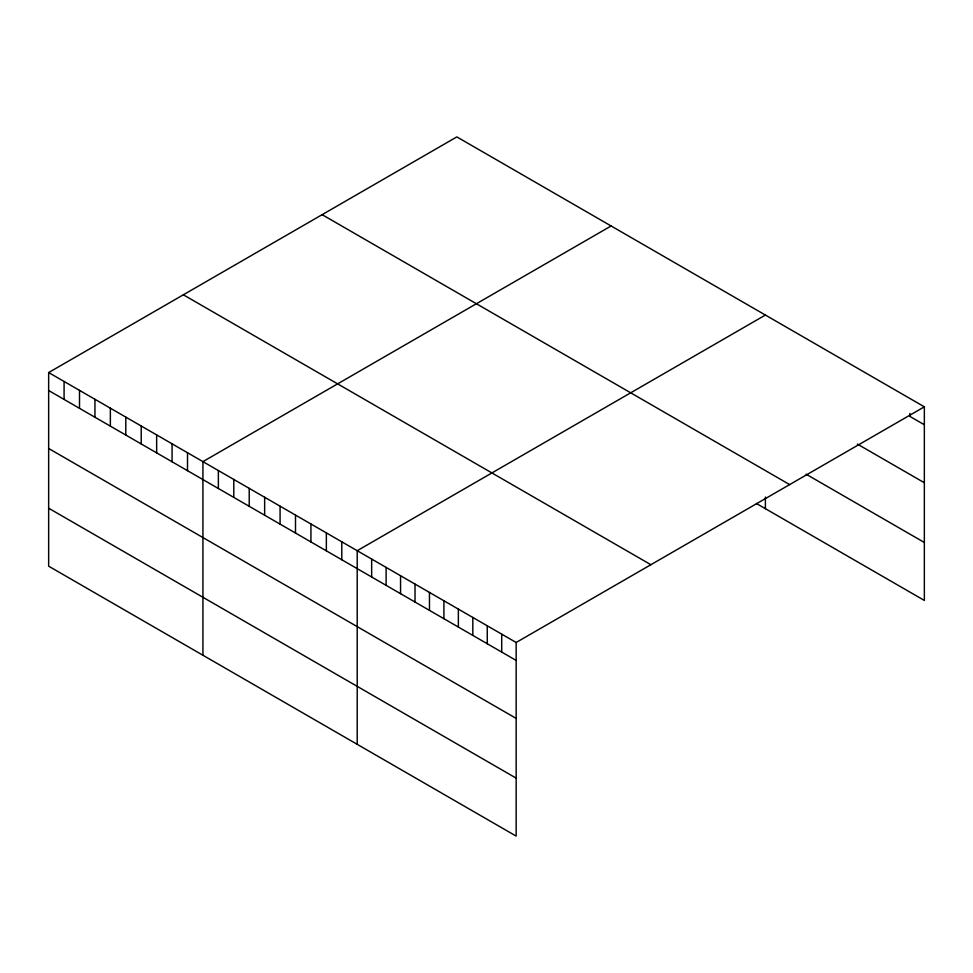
<?xml version="1.0" encoding="UTF-8"?>
<svg xmlns="http://www.w3.org/2000/svg" width="973" height="973" viewBox="0 0 973 973"><rect width="100%" height="100%" fill="white"/><g stroke="black" fill="none" stroke-linecap="round" stroke-linejoin="round"><path stroke-width="1.46" d="M48.65 372.562L516.164 642.484L516.164 836.099L48.65 566.177L48.65 372.562L456.836 136.901L924.35 406.823L924.35 600.438L756.398 503.479M611.117 225.967L202.931 461.628L202.931 655.255M765.398 315.045L357.213 550.706L357.213 744.333M516.164 642.484L924.35 406.823M924.35 424.763L909.901 416.42L909.901 413.44M857.347 444.065L924.35 482.742M806.118 474.204L924.35 542.472M322.136 214.668L789.65 484.59M183.35 294.795L650.864 564.705M48.65 390.514L516.164 660.424M48.65 448.48L516.164 718.402M48.65 508.21L516.164 778.132M765.398 497.069L765.398 508.672M501.715 634.141L501.715 652.08M487.266 625.797L487.266 643.749M472.817 617.454L472.817 635.405M458.368 609.11L458.368 627.062M443.919 600.767L443.919 618.719M429.47 592.423L429.47 610.375M415.021 584.08L415.021 602.032M400.56 575.736L400.56 593.688M386.111 567.393L386.111 585.345M371.662 559.049L371.662 577.001M341.791 541.803L341.791 559.755M326.356 532.888L326.356 550.84M310.934 523.985L310.934 541.937M295.5 515.082L295.5 533.022M280.078 506.167L280.078 524.119M264.644 497.264L264.644 515.216M249.222 488.349L249.222 506.301M233.788 479.446L233.788 497.398M218.366 470.543L218.366 488.495M187.509 452.725L187.509 470.677M172.075 443.822L172.075 461.774M156.653 434.907L156.653 452.859M141.219 426.004L141.219 443.956M125.797 417.101L125.797 435.04M110.363 408.186L110.363 426.138M94.94 399.283L94.94 417.235M79.506 390.368L79.506 408.319M64.084 381.465L64.084 399.416"/></g></svg>
